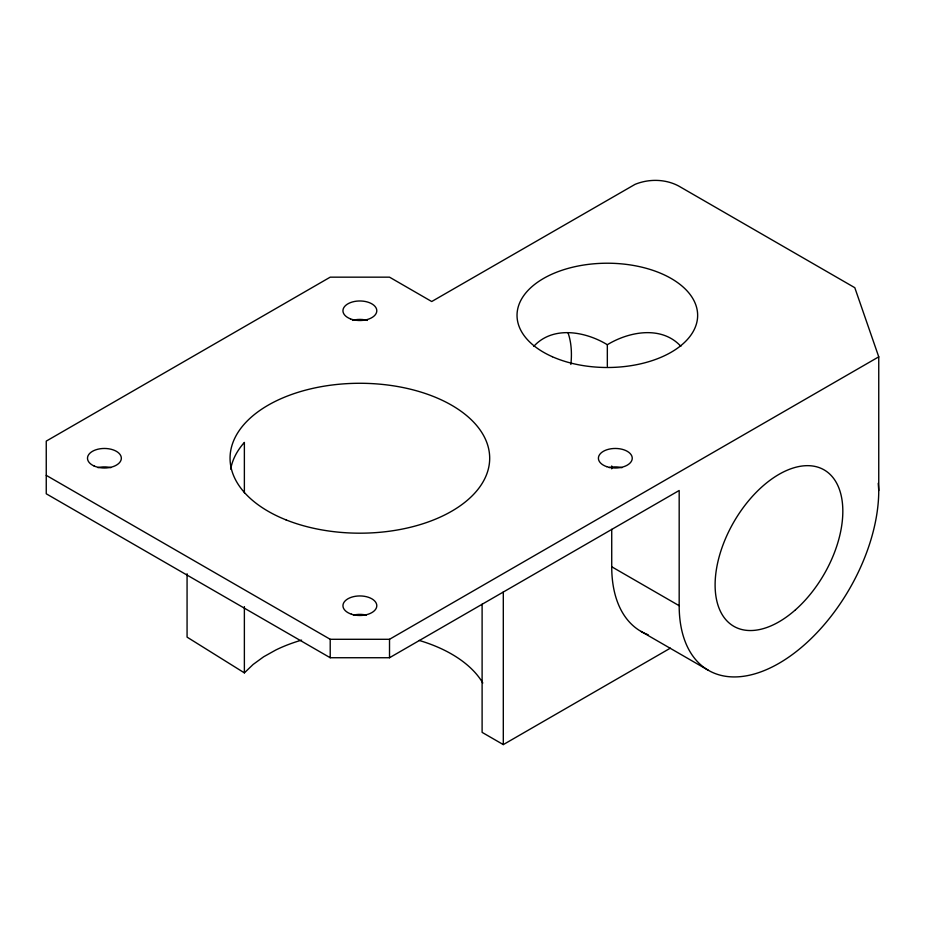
<?xml version="1.0" encoding="UTF-8"?>
<svg xmlns="http://www.w3.org/2000/svg" width="925" height="925" viewBox="0 0 925 925"><rect width="100%" height="100%" fill="white"/><g stroke="black" fill="none" stroke-linecap="round" stroke-linejoin="round"><path stroke-width="1.39" d="M533.806 346.32C552.907 325.403 585.583 331.451 607.332 344.724C629.081 331.451 661.757 325.403 680.858 346.32M187.07 573.766L187.07 637.128L244.373 672.868L253.115 664.462L263.671 656.773L275.87 649.963A129.824 74.96 0 0 1 301.585 640.135M46.25 475.346L330.213 639.291L389.517 639.291L878.75 356.842L854.804 287.698L678.638 185.994C665.387 178.941 648.876 178.698 635.07 184.352L431.709 301.527L389.517 277.165L330.213 277.165L46.25 441.109L46.25 493.788L330.213 657.733L389.517 657.733L679.181 490.493L679.181 605.713A141.12 81.469 -60 0 0 778.966 663.329A141.12 81.469 -60 0 0 878.75 490.493L878.75 356.842M482.11 604.175L482.11 732.369L503.304 744.602L670.371 648.147M611.726 529.331L611.726 566.771L679.181 605.713M640.956 631.382L708.4 670.313M878.241 483.301L878.75 490.493M611.726 465.957L611.726 468.836M607.332 344.724L607.332 366.277M503.304 591.931L503.304 744.602M389.517 639.291L389.517 657.733M330.213 639.291L330.213 657.733M244.373 492.828L244.373 442.416A129.824 74.96 0 0 0 230.695 469.148M244.373 606.615L244.373 672.868M568.019 332.792A90.315 52.147 -60 0 1 570.864 364.473M648.217 634.781A141.12 81.469 -60 0 1 611.726 566.771M353.385 615.113A16.939 9.782 0 0 1 366.346 615.113M97.934 467.634A16.939 9.782 0 0 1 110.896 467.634M352.448 320.397A16.939 9.782 0 0 1 367.422 320.432M609.02 467.587A16.939 9.782 0 0 1 621.97 467.68M419.187 640.435A129.824 74.96 0 0 1 482.804 683.02M552.352 356.726A90.315 52.147 0 0 0 696.872 322.166A90.315 52.147 0 0 0 572.772 267.186A90.315 52.147 0 0 0 552.352 356.726M795.488 609.795A90.315 52.147 -60 0 0 824.117 469.888A90.315 52.147 -60 0 0 717.28 564.632A90.315 52.147 -60 0 0 795.488 609.795M606.684 466.639A16.939 9.782 0 0 0 632.249 458.349A16.939 9.782 0 0 0 607.02 449.712A16.939 9.782 0 0 0 606.684 466.639M94.107 465.992A16.939 9.782 0 0 0 121.198 459.505A16.939 9.782 0 0 0 97.934 449.203A16.939 9.782 0 0 0 94.107 465.992M285.975 519.862A129.824 74.96 0 0 0 489.256 464.35A129.824 74.96 0 0 0 304.348 390.477A129.824 74.96 0 0 0 285.975 519.862M351.396 614.177A16.939 9.782 0 0 0 376.799 605.713A16.939 9.782 0 0 0 351.396 597.249A16.939 9.782 0 0 0 351.396 614.177M350.39 318.847A16.939 9.782 0 0 0 376.752 311.436A16.939 9.782 0 0 0 352.448 301.955A16.939 9.782 0 0 0 350.39 318.847"/></g></svg>
